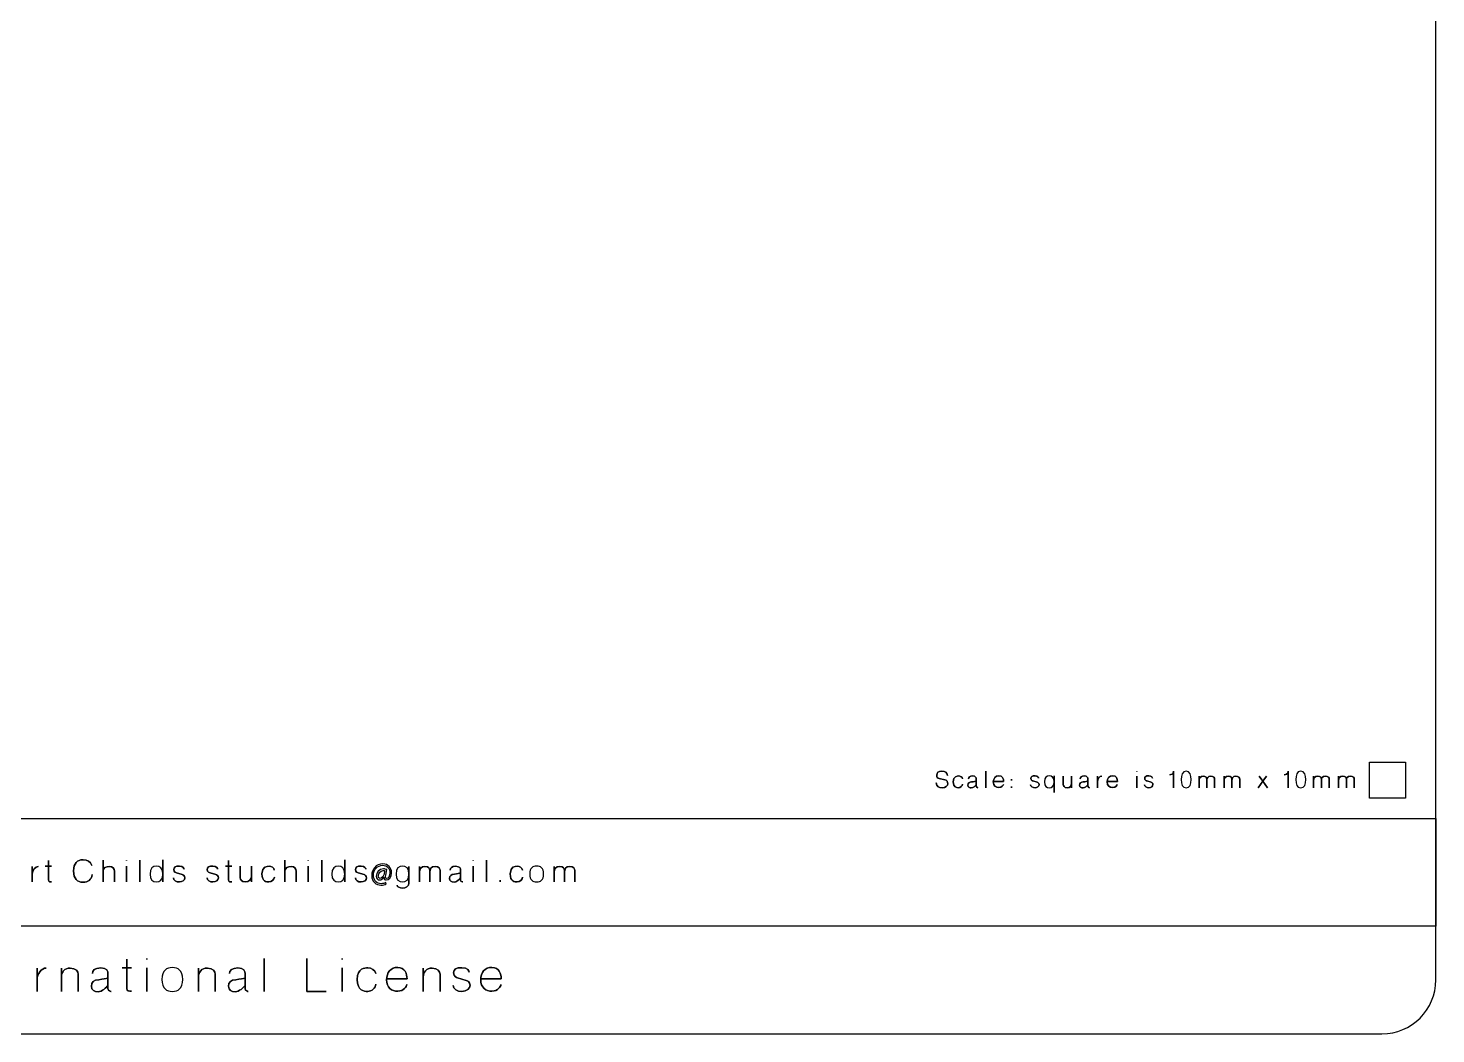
# Model space of a CAD drawing. Extents: x 15 to 785, y -585 to -15.
# Drawn here: x 393.1 to 785, y -585 to -304.9 of the extents above; entities that cross this region are included whole.
import ezdxf

# ---------------------------------------------------------------- set-up
doc = ezdxf.new("R2010")
doc.units = 0
doc.header["$MEASUREMENT"] = 0
doc.layers.add('LAYER_1', color=7, linetype='CONTINUOUS')

# ---------------------------------------------------------------- blocks, each defined once
blk = doc.blocks.new('BLOCK_2')
at = {"layer": 'LAYER_1', "color": 250}
blk.add_lwpolyline([(785, -555), (15, -555), (15, -525), (785, -525), (785, -555)], dxfattribs=at)
blk.add_open_spline([(785, -570), (785, -578.28), (778.28, -585), (770, -585), (770, -585), (30, -585), (30, -585), (21.72, -585), (15, -578.28), (15, -570), (15, -570), (15, -30), (15, -30), (15, -21.72), (21.72, -15), (30, -15), (30, -15), (770, -15), (770, -15), (778.28, -15), (785, -21.72), (785, -30), (785, -30), (785, -570), (785, -570)], degree=3, knots=[0, 0, 0, 0, 1, 1, 1, 2, 2, 2, 3, 3, 3, 4, 4, 4, 5, 5, 5, 6, 6, 6, 7, 7, 7, 8, 8, 8, 8], dxfattribs=at)
blk = doc.blocks.new('BLOCK_3')
at = {"layer": 'LAYER_1', "color": 30}
for points, knots in [([(399.61, -542.66), (399.19, -542.69), (398.74, -542.71), (398.74, -542.14), (398.74, -541.56), (398.74, -536.72), (398.74, -536.72), (398.74, -536.72), (398.74, -541.56), (398.74, -542.14), (398.74, -542.71), (399.19, -542.69), (399.61, -542.66)], [0, 0, 0, 0, 1, 1, 1, 2, 2, 2, 3, 3, 3, 4, 4, 4, 4]), ([(410.94, -540.66), (410.67, -542.11), (409.79, -542.77), (408.4, -542.77), (406.72, -542.77), (405.76, -541.82), (405.76, -539.65), (405.76, -537.49), (406.72, -536.52), (408.4, -536.52), (409.61, -536.52), (410.44, -537.02), (410.81, -538.11), (410.44, -537.02), (409.61, -536.52), (408.4, -536.52), (406.72, -536.52), (405.76, -537.49), (405.76, -539.65), (405.76, -541.82), (406.72, -542.77), (408.4, -542.77), (409.79, -542.77), (410.67, -542.11), (410.94, -540.66)], [0, 0, 0, 0, 1, 1, 1, 2, 2, 2, 3, 3, 3, 4, 4, 4, 5, 5, 5, 6, 6, 6, 7, 7, 7, 8, 8, 8, 8]), ([(413.94, -542.71), (413.94, -542.71), (413.94, -536.6), (413.94, -536.6), (413.94, -536.6), (413.94, -542.71), (413.94, -542.71)], [0, 0, 0, 0, 1, 1, 1, 2, 2, 2, 2]), ([(420.48, -536.74), (420.48, -536.74), (420.48, -536.59), (420.48, -536.59), (420.48, -536.59), (420.48, -536.74), (420.48, -536.74)], [0, 0, 0, 0, 1, 1, 1, 2, 2, 2, 2]), ([(424.21, -542.71), (424.21, -542.71), (424.21, -536.6), (424.21, -536.6), (424.21, -536.6), (424.21, -542.71), (424.21, -542.71)], [0, 0, 0, 0, 1, 1, 1, 2, 2, 2, 2]), ([(430.62, -536.58), (430.62, -536.58), (430.62, -542.71), (430.62, -542.71), (430.62, -542.71), (430.62, -536.58), (430.62, -536.58)], [0, 0, 0, 0, 1, 1, 1, 2, 2, 2, 2]), ([(449.77, -542.66), (449.36, -542.69), (448.91, -542.71), (448.91, -542.14), (448.91, -541.56), (448.91, -536.72), (448.91, -536.72), (448.91, -536.72), (448.91, -541.56), (448.91, -542.14), (448.91, -542.71), (449.36, -542.69), (449.77, -542.66)], [0, 0, 0, 0, 1, 1, 1, 2, 2, 2, 3, 3, 3, 4, 4, 4, 4]), ([(464.55, -542.71), (464.55, -542.71), (464.55, -536.6), (464.55, -536.6), (464.55, -536.6), (464.55, -542.71), (464.55, -542.71)], [0, 0, 0, 0, 1, 1, 1, 2, 2, 2, 2]), ([(471.09, -536.74), (471.09, -536.74), (471.09, -536.59), (471.09, -536.59), (471.09, -536.59), (471.09, -536.74), (471.09, -536.74)], [0, 0, 0, 0, 1, 1, 1, 2, 2, 2, 2]), ([(474.82, -542.71), (474.82, -542.71), (474.82, -536.6), (474.82, -536.6), (474.82, -536.6), (474.82, -542.71), (474.82, -542.71)], [0, 0, 0, 0, 1, 1, 1, 2, 2, 2, 2]), ([(481.23, -536.58), (481.23, -536.58), (481.23, -542.71), (481.23, -542.71), (481.23, -542.71), (481.23, -536.58), (481.23, -536.58)], [0, 0, 0, 0, 1, 1, 1, 2, 2, 2, 2]), ([(517.02, -536.74), (517.02, -536.74), (517.02, -536.59), (517.02, -536.59), (517.02, -536.59), (517.02, -536.74), (517.02, -536.74)], [0, 0, 0, 0, 1, 1, 1, 2, 2, 2, 2]), ([(520.75, -542.71), (520.75, -542.71), (520.75, -536.6), (520.75, -536.6), (520.75, -536.6), (520.75, -542.71), (520.75, -542.71)], [0, 0, 0, 0, 1, 1, 1, 2, 2, 2, 2]), ([(395.91, -538.36), (395.12, -538.35), (394.22, -539.51), (394.25, -540.49), (394.22, -539.51), (395.12, -538.35), (395.91, -538.36)], [0, 0, 0, 0, 1, 1, 1, 2, 2, 2, 2]), ([(394.25, -538.36), (394.25, -538.36), (394.25, -542.71), (394.25, -542.71), (394.25, -542.71), (394.25, -538.36), (394.25, -538.36)], [0, 0, 0, 0, 1, 1, 1, 2, 2, 2, 2]), ([(397.85, -538.32), (397.85, -538.32), (399.62, -538.32), (399.62, -538.32), (399.62, -538.32), (397.85, -538.32), (397.85, -538.32)], [0, 0, 0, 0, 1, 1, 1, 2, 2, 2, 2]), ([(417.11, -542.71), (417.11, -542.71), (417.11, -540.5), (417.11, -539.73), (417.11, -538.96), (416.64, -538.38), (415.73, -538.36), (414.81, -538.34), (413.94, -538.9), (413.94, -539.64), (413.94, -538.9), (414.81, -538.34), (415.73, -538.36), (416.64, -538.38), (417.11, -538.96), (417.11, -539.73), (417.11, -540.5), (417.11, -542.71), (417.11, -542.71)], [0, 0, 0, 0, 1, 1, 1, 2, 2, 2, 3, 3, 3, 4, 4, 4, 5, 5, 5, 6, 6, 6, 6]), ([(420.48, -542.7), (420.48, -542.7), (420.48, -538.35), (420.48, -538.35), (420.48, -538.35), (420.48, -542.71), (420.48, -542.7)], [0, 0, 0, 0, 1, 1, 1, 2, 2, 2, 2]), ([(428.82, -538.34), (429.8, -538.34), (430.61, -538.83), (430.61, -540.52), (430.61, -542.21), (429.8, -542.71), (428.82, -542.71), (427.83, -542.71), (427.03, -542.21), (427.03, -540.52), (427.03, -538.83), (427.83, -538.34), (428.82, -538.34)], [0, 0, 0, 0, 1, 1, 1, 2, 2, 2, 3, 3, 3, 4, 4, 4, 4]), ([(428.82, -538.34), (429.8, -538.34), (430.61, -538.83), (430.61, -540.52), (430.61, -542.21), (429.8, -542.71), (428.82, -542.71), (427.83, -542.71), (427.03, -542.21), (427.03, -540.52), (427.03, -538.83), (427.83, -538.34), (428.82, -538.34)], [0, 0, 0, 0, 1, 1, 1, 2, 2, 2, 3, 3, 3, 4, 4, 4, 4]), ([(435.19, -538.29), (434.12, -538.27), (433.63, -538.61), (433.63, -539.26), (433.63, -539.92), (434.18, -540.12), (434.39, -540.18), (434.39, -540.18), (435.99, -540.66), (435.99, -540.66), (436.2, -540.71), (436.71, -540.94), (436.71, -541.56), (436.71, -542.19), (436.04, -542.71), (435.19, -542.71), (434.34, -542.71), (433.57, -542.26), (433.57, -541.6), (433.57, -542.26), (434.34, -542.71), (435.19, -542.71), (436.04, -542.71), (436.71, -542.19), (436.71, -541.56), (436.71, -540.94), (436.2, -540.71), (435.99, -540.66), (435.99, -540.66), (434.39, -540.18), (434.39, -540.18), (434.18, -540.12), (433.63, -539.92), (433.63, -539.26), (433.63, -538.61), (434.12, -538.27), (435.19, -538.29), (436.26, -538.34), (436.54, -538.93), (436.52, -539.14), (436.54, -538.93), (436.26, -538.34), (435.19, -538.29)], [0, 0, 0, 0, 1, 1, 1, 2, 2, 2, 3, 3, 3, 4, 4, 4, 5, 5, 5, 6, 6, 6, 7, 7, 7, 8, 8, 8, 9, 9, 9, 10, 10, 10, 11, 11, 11, 12, 12, 12, 13, 13, 13, 14, 14, 14, 14]), ([(444.53, -538.29), (443.46, -538.27), (442.97, -538.61), (442.97, -539.26), (442.97, -539.92), (443.52, -540.12), (443.73, -540.18), (443.73, -540.18), (445.33, -540.66), (445.33, -540.66), (445.54, -540.71), (446.05, -540.94), (446.05, -541.56), (446.05, -542.19), (445.38, -542.71), (444.53, -542.71), (443.68, -542.71), (442.91, -542.26), (442.91, -541.6), (442.91, -542.26), (443.68, -542.71), (444.53, -542.71), (445.38, -542.71), (446.05, -542.19), (446.05, -541.56), (446.05, -540.94), (445.54, -540.71), (445.33, -540.66), (445.33, -540.66), (443.73, -540.18), (443.73, -540.18), (443.52, -540.12), (442.97, -539.92), (442.97, -539.26), (442.97, -538.61), (443.46, -538.27), (444.53, -538.29), (445.6, -538.34), (445.88, -538.93), (445.86, -539.14), (445.88, -538.93), (445.6, -538.34), (444.53, -538.29)], [0, 0, 0, 0, 1, 1, 1, 2, 2, 2, 3, 3, 3, 4, 4, 4, 5, 5, 5, 6, 6, 6, 7, 7, 7, 8, 8, 8, 9, 9, 9, 10, 10, 10, 11, 11, 11, 12, 12, 12, 13, 13, 13, 14, 14, 14, 14]), ([(448.02, -538.32), (448.02, -538.32), (449.79, -538.32), (449.79, -538.32), (449.79, -538.32), (448.02, -538.32), (448.02, -538.32)], [0, 0, 0, 0, 1, 1, 1, 2, 2, 2, 2]), ([(452.12, -538.34), (452.12, -538.34), (452.12, -541.18), (452.12, -541.57), (452.12, -541.96), (452.51, -542.69), (453.59, -542.7), (454.67, -542.71), (455.25, -541.87), (455.25, -541.09), (455.25, -541.87), (454.67, -542.71), (453.59, -542.7), (452.51, -542.69), (452.12, -541.96), (452.12, -541.57), (452.12, -541.18), (452.12, -538.34), (452.12, -538.34)], [0, 0, 0, 0, 1, 1, 1, 2, 2, 2, 3, 3, 3, 4, 4, 4, 5, 5, 5, 6, 6, 6, 6]), ([(455.25, -538.34), (455.25, -538.34), (455.25, -542.7), (455.25, -542.7), (455.25, -542.7), (455.25, -538.34), (455.25, -538.34)], [0, 0, 0, 0, 1, 1, 1, 2, 2, 2, 2]), ([(461.65, -541.33), (461.62, -542.04), (460.86, -542.71), (460.14, -542.71), (459.43, -542.71), (458.2, -542.59), (458.2, -540.46), (458.2, -538.34), (459.57, -538.32), (460.18, -538.32), (460.78, -538.32), (461.57, -538.78), (461.62, -539.38), (461.57, -538.78), (460.78, -538.32), (460.18, -538.32), (459.57, -538.32), (458.2, -538.34), (458.2, -540.46), (458.2, -542.59), (459.43, -542.71), (460.14, -542.71), (460.86, -542.71), (461.62, -542.04), (461.65, -541.33)], [0, 0, 0, 0, 1, 1, 1, 2, 2, 2, 3, 3, 3, 4, 4, 4, 5, 5, 5, 6, 6, 6, 7, 7, 7, 8, 8, 8, 8]), ([(467.72, -542.71), (467.72, -542.71), (467.72, -540.5), (467.72, -539.73), (467.72, -538.96), (467.25, -538.38), (466.35, -538.36), (465.43, -538.34), (464.55, -538.9), (464.55, -539.64), (464.55, -538.9), (465.43, -538.34), (466.35, -538.36), (467.25, -538.38), (467.72, -538.96), (467.72, -539.73), (467.72, -540.5), (467.72, -542.71), (467.72, -542.71)], [0, 0, 0, 0, 1, 1, 1, 2, 2, 2, 3, 3, 3, 4, 4, 4, 5, 5, 5, 6, 6, 6, 6]), ([(471.09, -542.7), (471.09, -542.7), (471.09, -538.35), (471.09, -538.35), (471.09, -538.35), (471.09, -542.71), (471.09, -542.7)], [0, 0, 0, 0, 1, 1, 1, 2, 2, 2, 2]), ([(479.43, -538.34), (480.41, -538.34), (481.22, -538.83), (481.22, -540.52), (481.22, -542.21), (480.41, -542.71), (479.43, -542.71), (478.45, -542.71), (477.64, -542.21), (477.64, -540.52), (477.64, -538.83), (478.45, -538.34), (479.43, -538.34)], [0, 0, 0, 0, 1, 1, 1, 2, 2, 2, 3, 3, 3, 4, 4, 4, 4]), ([(479.43, -538.34), (480.41, -538.34), (481.22, -538.83), (481.22, -540.52), (481.22, -542.21), (480.41, -542.71), (479.43, -542.71), (478.45, -542.71), (477.64, -542.21), (477.64, -540.52), (477.64, -538.83), (478.45, -538.34), (479.43, -538.34)], [0, 0, 0, 0, 1, 1, 1, 2, 2, 2, 3, 3, 3, 4, 4, 4, 4]), ([(485.8, -538.29), (484.74, -538.27), (484.25, -538.61), (484.25, -539.26), (484.25, -539.92), (484.8, -540.12), (485, -540.18), (485, -540.18), (486.6, -540.66), (486.6, -540.66), (486.81, -540.71), (487.32, -540.94), (487.32, -541.56), (487.32, -542.19), (486.65, -542.71), (485.8, -542.71), (484.96, -542.71), (484.19, -542.26), (484.19, -541.6), (484.19, -542.26), (484.96, -542.71), (485.8, -542.71), (486.65, -542.71), (487.32, -542.19), (487.32, -541.56), (487.32, -540.94), (486.81, -540.71), (486.6, -540.66), (486.6, -540.66), (485, -540.18), (485, -540.18), (484.8, -540.12), (484.25, -539.92), (484.25, -539.26), (484.25, -538.61), (484.74, -538.27), (485.8, -538.29), (486.87, -538.34), (487.15, -538.93), (487.13, -539.14), (487.15, -538.93), (486.87, -538.34), (485.8, -538.29)], [0, 0, 0, 0, 1, 1, 1, 2, 2, 2, 3, 3, 3, 4, 4, 4, 5, 5, 5, 6, 6, 6, 7, 7, 7, 8, 8, 8, 9, 9, 9, 10, 10, 10, 11, 11, 11, 12, 12, 12, 13, 13, 13, 14, 14, 14, 14]), ([(492.81, -543.26), (492.35, -543.5), (491.87, -543.59), (491.31, -543.59), (489.92, -543.59), (488.74, -542.58), (488.74, -540.94), (488.74, -539.2), (489.95, -537.68), (491.83, -537.68), (493.31, -537.68), (494.29, -538.73), (494.29, -540.14), (494.29, -541.41), (493.58, -542.15), (492.79, -542.15), (492.45, -542.15), (492.14, -541.93), (492.15, -541.41), (492.15, -541.41), (492.13, -541.41), (492.13, -541.41), (491.83, -541.91), (491.44, -542.15), (490.94, -542.15), (490.44, -542.15), (490.02, -541.76), (490.02, -541.09), (490.02, -540.04), (490.85, -539.08), (492.03, -539.08), (492.38, -539.08), (492.71, -539.16), (492.93, -539.26), (492.93, -539.26), (492.65, -540.79), (492.65, -540.79), (492.52, -541.44), (492.62, -541.73), (492.9, -541.74), (493.33, -541.76), (493.81, -541.17), (493.81, -540.2), (493.81, -538.96), (493.08, -538.07), (491.76, -538.07), (490.38, -538.07), (489.22, -539.17), (489.22, -540.89), (489.22, -542.31), (490.15, -543.19), (491.4, -543.19), (491.88, -543.19), (492.33, -543.09), (492.68, -542.89), (492.68, -542.89), (492.81, -543.26), (492.81, -543.26)], [0, 0, 0, 0, 1, 1, 1, 2, 2, 2, 3, 3, 3, 4, 4, 4, 5, 5, 5, 6, 6, 6, 7, 7, 7, 8, 8, 8, 9, 9, 9, 10, 10, 10, 11, 11, 11, 12, 12, 12, 13, 13, 13, 14, 14, 14, 15, 15, 15, 16, 16, 16, 17, 17, 17, 18, 18, 18, 19, 19, 19, 19]), ([(492.35, -539.6), (492.26, -539.56), (492.12, -539.53), (491.93, -539.53), (491.18, -539.53), (490.58, -540.23), (490.58, -541.05), (490.58, -541.43), (490.77, -541.7), (491.14, -541.7), (491.63, -541.7), (492.08, -541.07), (492.17, -540.55), (492.17, -540.55), (492.35, -539.6), (492.35, -539.6)], [0, 0, 0, 0, 1, 1, 1, 2, 2, 2, 3, 3, 3, 4, 4, 4, 5, 5, 5, 5]), ([(497.32, -538.32), (498.3, -538.32), (499.11, -538.81), (499.11, -540.5), (499.11, -542.2), (498.3, -542.69), (497.32, -542.69), (496.34, -542.69), (495.53, -542.2), (495.53, -540.5), (495.53, -538.81), (496.34, -538.32), (497.32, -538.32)], [0, 0, 0, 0, 1, 1, 1, 2, 2, 2, 3, 3, 3, 4, 4, 4, 4]), ([(497.32, -538.32), (498.3, -538.32), (499.11, -538.81), (499.11, -540.5), (499.11, -542.2), (498.3, -542.69), (497.32, -542.69), (496.34, -542.69), (495.53, -542.2), (495.53, -540.5), (495.53, -538.81), (496.34, -538.32), (497.32, -538.32)], [0, 0, 0, 0, 1, 1, 1, 2, 2, 2, 3, 3, 3, 4, 4, 4, 4]), ([(495.79, -543.59), (495.88, -544.09), (496.5, -544.38), (497.34, -544.42), (498.21, -544.44), (499.11, -543.81), (499.11, -543.02), (499.11, -542.22), (499.11, -538.39), (499.11, -538.39), (499.11, -538.39), (499.11, -542.22), (499.11, -543.02), (499.11, -543.81), (498.21, -544.44), (497.34, -544.42), (496.5, -544.38), (495.88, -544.09), (495.79, -543.59)], [0, 0, 0, 0, 1, 1, 1, 2, 2, 2, 3, 3, 3, 4, 4, 4, 5, 5, 5, 6, 6, 6, 6]), ([(504.91, -539.49), (504.91, -539.1), (504.66, -538.37), (503.58, -538.36), (502.51, -538.35), (502.03, -539.19), (502.03, -539.97), (502.03, -539.19), (502.51, -538.35), (503.58, -538.36), (504.66, -538.37), (504.91, -539.1), (504.91, -539.49), (504.91, -539.88), (504.91, -542.71), (504.91, -542.71), (504.91, -542.71), (504.91, -539.88), (504.91, -539.49)], [0, 0, 0, 0, 1, 1, 1, 2, 2, 2, 3, 3, 3, 4, 4, 4, 5, 5, 5, 6, 6, 6, 6]), ([(502.03, -538.36), (502.03, -538.36), (502.03, -542.71), (502.03, -542.71), (502.03, -542.71), (502.03, -538.36), (502.03, -538.36)], [0, 0, 0, 0, 1, 1, 1, 2, 2, 2, 2]), ([(507.83, -539.49), (507.83, -539.1), (507.45, -538.37), (506.38, -538.36), (505.3, -538.35), (504.91, -539.19), (504.91, -539.97), (504.91, -539.19), (505.3, -538.35), (506.38, -538.36), (507.45, -538.37), (507.83, -539.1), (507.83, -539.49), (507.83, -539.88), (507.83, -542.71), (507.83, -542.71), (507.83, -542.71), (507.83, -539.88), (507.83, -539.49)], [0, 0, 0, 0, 1, 1, 1, 2, 2, 2, 3, 3, 3, 4, 4, 4, 5, 5, 5, 6, 6, 6, 6]), ([(511.67, -542.76), (510.97, -542.73), (510.41, -542.51), (510.41, -541.73), (510.41, -540.94), (510.88, -540.61), (511.78, -540.53), (512.67, -540.44), (513.07, -540.31), (513.49, -540.19), (513.07, -540.31), (512.67, -540.44), (511.78, -540.53), (510.88, -540.61), (510.41, -540.94), (510.41, -541.73), (510.41, -542.51), (510.97, -542.73), (511.67, -542.76), (512.36, -542.78), (513.24, -541.96), (513.49, -541.6), (513.24, -541.96), (512.36, -542.78), (511.67, -542.76)], [0, 0, 0, 0, 1, 1, 1, 2, 2, 2, 3, 3, 3, 4, 4, 4, 5, 5, 5, 6, 6, 6, 7, 7, 7, 8, 8, 8, 8]), ([(513.49, -542.15), (513.49, -542.15), (513.49, -539.37), (513.49, -539.37), (513.49, -539.01), (513.31, -538.34), (512.17, -538.34), (511.03, -538.34), (510.6, -538.85), (510.6, -539.39), (510.6, -538.85), (511.03, -538.34), (512.17, -538.34), (513.31, -538.34), (513.49, -539.01), (513.49, -539.37), (513.49, -539.37), (513.49, -542.15), (513.49, -542.15), (513.49, -542.66), (514.09, -542.71), (514.09, -542.71), (514.09, -542.71), (513.49, -542.66), (513.49, -542.15)], [0, 0, 0, 0, 1, 1, 1, 2, 2, 2, 3, 3, 3, 4, 4, 4, 5, 5, 5, 6, 6, 6, 7, 7, 7, 8, 8, 8, 8]), ([(517.02, -542.7), (517.02, -542.7), (517.02, -538.35), (517.02, -538.35), (517.02, -538.35), (517.02, -542.71), (517.02, -542.7)], [0, 0, 0, 0, 1, 1, 1, 2, 2, 2, 2]), ([(530.75, -541.33), (530.73, -542.04), (529.97, -542.71), (529.25, -542.71), (528.53, -542.71), (527.31, -542.59), (527.31, -540.46), (527.31, -538.34), (528.68, -538.32), (529.28, -538.32), (529.88, -538.32), (530.68, -538.78), (530.73, -539.38), (530.68, -538.78), (529.88, -538.32), (529.28, -538.32), (528.68, -538.32), (527.31, -538.34), (527.31, -540.46), (527.31, -542.59), (528.53, -542.71), (529.25, -542.71), (529.97, -542.71), (530.73, -542.04), (530.75, -541.33)], [0, 0, 0, 0, 1, 1, 1, 2, 2, 2, 3, 3, 3, 4, 4, 4, 5, 5, 5, 6, 6, 6, 7, 7, 7, 8, 8, 8, 8]), ([(532.74, -540.49), (532.74, -538.78), (533.61, -538.28), (534.67, -538.28), (535.72, -538.28), (536.59, -538.78), (536.59, -540.49), (536.59, -542.21), (535.72, -542.71), (534.67, -542.71), (533.61, -542.71), (532.74, -542.21), (532.74, -540.49)], [0, 0, 0, 0, 1, 1, 1, 2, 2, 2, 3, 3, 3, 4, 4, 4, 4]), ([(532.74, -540.49), (532.74, -538.78), (533.61, -538.28), (534.67, -538.28), (535.72, -538.28), (536.59, -538.78), (536.59, -540.49), (536.59, -542.21), (535.72, -542.71), (534.67, -542.71), (533.61, -542.71), (532.74, -542.21), (532.74, -540.49)], [0, 0, 0, 0, 1, 1, 1, 2, 2, 2, 3, 3, 3, 4, 4, 4, 4]), ([(542.4, -542.71), (542.4, -542.71), (542.4, -539.88), (542.4, -539.49), (542.4, -539.1), (542.15, -538.37), (541.07, -538.36), (540, -538.35), (539.52, -539.19), (539.52, -539.97), (539.52, -539.19), (540, -538.35), (541.07, -538.36), (542.15, -538.37), (542.4, -539.1), (542.4, -539.49), (542.4, -539.88), (542.4, -542.71), (542.4, -542.71)], [0, 0, 0, 0, 1, 1, 1, 2, 2, 2, 3, 3, 3, 4, 4, 4, 5, 5, 5, 6, 6, 6, 6]), ([(539.52, -542.71), (539.52, -542.71), (539.52, -538.36), (539.52, -538.36), (539.52, -538.36), (539.52, -542.71), (539.52, -542.71)], [0, 0, 0, 0, 1, 1, 1, 2, 2, 2, 2]), ([(545.32, -542.71), (545.32, -542.71), (545.32, -539.88), (545.32, -539.49), (545.32, -539.1), (544.94, -538.37), (543.87, -538.36), (542.79, -538.35), (542.4, -539.19), (542.4, -539.97), (542.4, -539.19), (542.79, -538.35), (543.87, -538.36), (544.94, -538.37), (545.32, -539.1), (545.32, -539.49), (545.32, -539.88), (545.32, -542.71), (545.32, -542.71)], [0, 0, 0, 0, 1, 1, 1, 2, 2, 2, 3, 3, 3, 4, 4, 4, 5, 5, 5, 6, 6, 6, 6]), ([(524.49, -542.71), (524.49, -542.71), (524.49, -542.24), (524.49, -542.24), (524.49, -542.24), (524.49, -542.71), (524.49, -542.71)], [0, 0, 0, 0, 1, 1, 1, 2, 2, 2, 2]), ([(421.87, -573.12), (421.24, -573.16), (420.57, -573.19), (420.57, -572.33), (420.57, -571.47), (420.57, -564.21), (420.57, -564.21), (420.57, -564.21), (420.57, -571.47), (420.57, -572.33), (420.57, -573.19), (421.24, -573.16), (421.87, -573.12)], [0, 0, 0, 0, 1, 1, 1, 2, 2, 2, 3, 3, 3, 4, 4, 4, 4]), ([(426.13, -564.25), (426.13, -564.25), (426.13, -564.02), (426.13, -564.02), (426.13, -564.02), (426.13, -564.25), (426.13, -564.25)], [0, 0, 0, 0, 1, 1, 1, 2, 2, 2, 2]), ([(458.77, -573.19), (458.77, -573.19), (458.77, -564.03), (458.77, -564.03), (458.77, -564.03), (458.77, -573.19), (458.77, -573.19)], [0, 0, 0, 0, 1, 1, 1, 2, 2, 2, 2]), ([(476.07, -573.19), (476.07, -573.19), (470.72, -573.19), (470.72, -573.19), (470.72, -573.19), (470.72, -564.03), (470.72, -564.03), (470.72, -564.03), (470.72, -573.19), (470.72, -573.19), (470.72, -573.19), (476.07, -573.19), (476.07, -573.19)], [0, 0, 0, 0, 1, 1, 1, 2, 2, 2, 3, 3, 3, 4, 4, 4, 4]), ([(480.51, -564.25), (480.51, -564.25), (480.51, -564.02), (480.51, -564.02), (480.51, -564.02), (480.51, -564.25), (480.51, -564.25)], [0, 0, 0, 0, 1, 1, 1, 2, 2, 2, 2]), ([(395.58, -569.86), (395.54, -568.4), (396.88, -566.66), (398.07, -566.67), (396.88, -566.66), (395.54, -568.4), (395.58, -569.86)], [0, 0, 0, 0, 1, 1, 1, 2, 2, 2, 2]), ([(395.58, -573.19), (395.58, -573.19), (395.58, -566.67), (395.58, -566.67), (395.58, -566.67), (395.58, -573.19), (395.58, -573.19)], [0, 0, 0, 0, 1, 1, 1, 2, 2, 2, 2]), ([(407.03, -573.19), (407.03, -573.19), (407.03, -568.94), (407.03, -568.36), (407.03, -567.78), (406.45, -566.68), (404.83, -566.67), (403.21, -566.66), (402.36, -567.92), (402.36, -569.08), (402.36, -567.92), (403.21, -566.66), (404.83, -566.67), (406.45, -566.68), (407.03, -567.78), (407.03, -568.36), (407.03, -568.94), (407.03, -573.19), (407.03, -573.19)], [0, 0, 0, 0, 1, 1, 1, 2, 2, 2, 3, 3, 3, 4, 4, 4, 5, 5, 5, 6, 6, 6, 6]), ([(402.36, -573.19), (402.36, -573.19), (402.36, -566.67), (402.36, -566.67), (402.36, -566.67), (402.36, -573.19), (402.36, -573.19)], [0, 0, 0, 0, 1, 1, 1, 2, 2, 2, 2]), ([(415.32, -572.36), (415.32, -572.36), (415.32, -568.18), (415.32, -568.18), (415.32, -567.65), (415.06, -566.63), (413.34, -566.63), (411.63, -566.63), (410.99, -567.41), (410.99, -568.21), (410.99, -567.41), (411.63, -566.63), (413.34, -566.63), (415.06, -566.63), (415.32, -567.65), (415.32, -568.18), (415.32, -568.18), (415.32, -572.36), (415.32, -572.36), (415.32, -573.12), (416.23, -573.19), (416.23, -573.19), (416.23, -573.19), (415.32, -573.12), (415.32, -572.36)], [0, 0, 0, 0, 1, 1, 1, 2, 2, 2, 3, 3, 3, 4, 4, 4, 5, 5, 5, 6, 6, 6, 7, 7, 7, 8, 8, 8, 8]), ([(419.24, -566.61), (419.24, -566.61), (421.89, -566.61), (421.89, -566.61), (421.89, -566.61), (419.24, -566.61), (419.24, -566.61)], [0, 0, 0, 0, 1, 1, 1, 2, 2, 2, 2]), ([(426.13, -573.17), (426.13, -573.17), (426.13, -566.66), (426.13, -566.66), (426.13, -566.66), (426.13, -573.2), (426.13, -573.17)], [0, 0, 0, 0, 1, 1, 1, 2, 2, 2, 2]), ([(430.36, -569.86), (430.36, -567.29), (431.67, -566.54), (433.24, -566.54), (434.83, -566.54), (436.13, -567.29), (436.13, -569.86), (436.13, -572.44), (434.83, -573.19), (433.24, -573.19), (431.67, -573.19), (430.36, -572.44), (430.36, -569.86)], [0, 0, 0, 0, 1, 1, 1, 2, 2, 2, 3, 3, 3, 4, 4, 4, 4]), ([(430.36, -569.86), (430.36, -567.29), (431.67, -566.54), (433.24, -566.54), (434.83, -566.54), (436.13, -567.29), (436.13, -569.86), (436.13, -572.44), (434.83, -573.19), (433.24, -573.19), (431.67, -573.19), (430.36, -572.44), (430.36, -569.86)], [0, 0, 0, 0, 1, 1, 1, 2, 2, 2, 3, 3, 3, 4, 4, 4, 4]), ([(445.19, -573.19), (445.19, -573.19), (445.19, -568.94), (445.19, -568.36), (445.19, -567.78), (444.61, -566.68), (443, -566.67), (441.37, -566.66), (440.52, -567.92), (440.52, -569.08), (440.52, -567.92), (441.37, -566.66), (443, -566.67), (444.61, -566.68), (445.19, -567.78), (445.19, -568.36), (445.19, -568.94), (445.19, -573.19), (445.19, -573.19)], [0, 0, 0, 0, 1, 1, 1, 2, 2, 2, 3, 3, 3, 4, 4, 4, 5, 5, 5, 6, 6, 6, 6]), ([(440.52, -573.19), (440.52, -573.19), (440.52, -566.67), (440.52, -566.67), (440.52, -566.67), (440.52, -573.19), (440.52, -573.19)], [0, 0, 0, 0, 1, 1, 1, 2, 2, 2, 2]), ([(453.49, -572.36), (453.49, -572.36), (453.49, -568.18), (453.49, -568.18), (453.49, -567.65), (453.22, -566.63), (451.51, -566.63), (449.79, -566.63), (449.16, -567.41), (449.16, -568.21), (449.16, -567.41), (449.79, -566.63), (451.51, -566.63), (453.22, -566.63), (453.49, -567.65), (453.49, -568.18), (453.49, -568.18), (453.49, -572.36), (453.49, -572.36), (453.49, -573.12), (454.39, -573.19), (454.39, -573.19), (454.39, -573.19), (453.49, -573.12), (453.49, -572.36)], [0, 0, 0, 0, 1, 1, 1, 2, 2, 2, 3, 3, 3, 4, 4, 4, 5, 5, 5, 6, 6, 6, 7, 7, 7, 8, 8, 8, 8]), ([(480.51, -573.17), (480.51, -573.17), (480.51, -566.66), (480.51, -566.66), (480.51, -566.66), (480.51, -573.2), (480.51, -573.17)], [0, 0, 0, 0, 1, 1, 1, 2, 2, 2, 2]), ([(487.65, -573.19), (486.58, -573.19), (484.74, -573.01), (484.74, -569.82), (484.74, -566.65), (486.8, -566.61), (487.7, -566.61), (488.6, -566.61), (489.8, -567.31), (489.87, -568.19), (489.8, -567.31), (488.6, -566.61), (487.7, -566.61), (486.8, -566.61), (484.74, -566.65), (484.74, -569.82), (484.74, -573.01), (486.58, -573.19), (487.65, -573.19), (488.73, -573.19), (489.87, -572.18), (489.91, -571.12), (489.87, -572.18), (488.73, -573.19), (487.65, -573.19)], [0, 0, 0, 0, 1, 1, 1, 2, 2, 2, 3, 3, 3, 4, 4, 4, 5, 5, 5, 6, 6, 6, 7, 7, 7, 8, 8, 8, 8]), ([(492.91, -569.71), (492.91, -569.71), (498.58, -569.71), (498.58, -569.71), (498.58, -568.3), (498.03, -566.49), (496.01, -566.49), (494, -566.49), (492.9, -567.86), (492.9, -569.96), (492.9, -572.07), (494.32, -573.19), (496.01, -573.14), (497.71, -573.08), (498.45, -571.76), (498.53, -571.29), (498.45, -571.76), (497.71, -573.08), (496.01, -573.14), (494.32, -573.19), (492.9, -572.07), (492.9, -569.96), (492.9, -567.86), (494, -566.49), (496.01, -566.49), (498.03, -566.49), (498.58, -568.3), (498.58, -569.71), (498.58, -569.71), (492.91, -569.71), (492.91, -569.71)], [0, 0, 0, 0, 1, 1, 1, 2, 2, 2, 3, 3, 3, 4, 4, 4, 5, 5, 5, 6, 6, 6, 7, 7, 7, 8, 8, 8, 9, 9, 9, 10, 10, 10, 10]), ([(507.77, -573.19), (507.77, -573.19), (507.77, -568.94), (507.77, -568.36), (507.77, -567.78), (507.18, -566.68), (505.57, -566.67), (503.94, -566.66), (503.09, -567.92), (503.09, -569.08), (503.09, -567.92), (503.94, -566.66), (505.57, -566.67), (507.18, -566.68), (507.77, -567.78), (507.77, -568.36), (507.77, -568.94), (507.77, -573.19), (507.77, -573.19)], [0, 0, 0, 0, 1, 1, 1, 2, 2, 2, 3, 3, 3, 4, 4, 4, 5, 5, 5, 6, 6, 6, 6]), ([(503.09, -573.19), (503.09, -573.19), (503.09, -566.67), (503.09, -566.67), (503.09, -566.67), (503.09, -573.19), (503.09, -573.19)], [0, 0, 0, 0, 1, 1, 1, 2, 2, 2, 2]), ([(515.86, -567.84), (515.88, -567.52), (515.46, -566.63), (513.86, -566.57), (512.26, -566.53), (511.53, -567.04), (511.53, -568.02), (511.53, -569.01), (512.35, -569.31), (512.66, -569.4), (512.66, -569.4), (515.06, -570.11), (515.06, -570.11), (515.37, -570.19), (516.14, -570.53), (516.14, -571.47), (516.14, -572.41), (515.13, -573.19), (513.86, -573.19), (512.59, -573.19), (511.44, -572.51), (511.44, -571.52), (511.44, -572.51), (512.59, -573.19), (513.86, -573.19), (515.13, -573.19), (516.14, -572.41), (516.14, -571.47), (516.14, -570.53), (515.37, -570.19), (515.06, -570.11), (515.06, -570.11), (512.66, -569.4), (512.66, -569.4), (512.35, -569.31), (511.53, -569.01), (511.53, -568.02), (511.53, -567.04), (512.26, -566.53), (513.86, -566.57), (515.46, -566.63), (515.88, -567.52), (515.86, -567.84)], [0, 0, 0, 0, 1, 1, 1, 2, 2, 2, 3, 3, 3, 4, 4, 4, 5, 5, 5, 6, 6, 6, 7, 7, 7, 8, 8, 8, 9, 9, 9, 10, 10, 10, 11, 11, 11, 12, 12, 12, 13, 13, 13, 14, 14, 14, 14]), ([(519.11, -569.71), (519.11, -569.71), (524.78, -569.71), (524.78, -569.71), (524.78, -568.3), (524.23, -566.49), (522.21, -566.49), (520.2, -566.49), (519.1, -567.86), (519.1, -569.96), (519.1, -572.07), (520.52, -573.19), (522.21, -573.14), (523.91, -573.08), (524.64, -571.76), (524.73, -571.29), (524.64, -571.76), (523.91, -573.08), (522.21, -573.14), (520.52, -573.19), (519.1, -572.07), (519.1, -569.96), (519.1, -567.86), (520.2, -566.49), (522.21, -566.49), (524.23, -566.49), (524.78, -568.3), (524.78, -569.71), (524.78, -569.71), (519.11, -569.71), (519.11, -569.71)], [0, 0, 0, 0, 1, 1, 1, 2, 2, 2, 3, 3, 3, 4, 4, 4, 5, 5, 5, 6, 6, 6, 7, 7, 7, 8, 8, 8, 9, 9, 9, 10, 10, 10, 10]), ([(412.59, -573.26), (411.54, -573.22), (410.7, -572.89), (410.7, -571.73), (410.7, -570.54), (411.41, -570.05), (412.76, -569.92), (414.09, -569.8), (414.69, -569.59), (415.32, -569.41), (414.69, -569.59), (414.09, -569.8), (412.76, -569.92), (411.41, -570.05), (410.7, -570.54), (410.7, -571.73), (410.7, -572.89), (411.54, -573.22), (412.59, -573.26), (413.64, -573.3), (414.94, -572.07), (415.32, -571.52), (414.94, -572.07), (413.64, -573.3), (412.59, -573.26)], [0, 0, 0, 0, 1, 1, 1, 2, 2, 2, 3, 3, 3, 4, 4, 4, 5, 5, 5, 6, 6, 6, 7, 7, 7, 8, 8, 8, 8]), ([(450.76, -573.26), (449.7, -573.22), (448.87, -572.89), (448.87, -571.73), (448.87, -570.54), (449.58, -570.05), (450.92, -569.92), (452.26, -569.8), (452.85, -569.59), (453.49, -569.41), (452.85, -569.59), (452.26, -569.8), (450.92, -569.92), (449.58, -570.05), (448.87, -570.54), (448.87, -571.73), (448.87, -572.89), (449.7, -573.22), (450.76, -573.26), (451.8, -573.3), (453.11, -572.07), (453.49, -571.52), (453.11, -572.07), (451.8, -573.3), (450.76, -573.26)], [0, 0, 0, 0, 1, 1, 1, 2, 2, 2, 3, 3, 3, 4, 4, 4, 5, 5, 5, 6, 6, 6, 7, 7, 7, 8, 8, 8, 8])]:
    blk.add_open_spline(points, degree=3, knots=knots, dxfattribs=at)
blk = doc.blocks.new('BLOCK_4')
at = {"layer": 'LAYER_1', "color": 30}
for points, knots in [([(645.92, -515.08), (645.92, -516.1), (646.69, -516.5), (647.6, -516.5), (648.52, -516.5), (649.1, -515.93), (649.12, -515.36), (649.14, -514.8), (648.85, -514.36), (648.29, -514.24), (648.29, -514.24), (646.73, -513.9), (646.73, -513.9), (646.29, -513.81), (646.03, -513.55), (646.03, -512.95), (646.03, -512.36), (646.53, -511.84), (647.45, -511.84), (648.36, -511.84), (649.03, -512.27), (649, -513.03), (649.03, -512.27), (648.36, -511.84), (647.45, -511.84), (646.53, -511.84), (646.03, -512.36), (646.03, -512.95), (646.03, -513.55), (646.28, -513.8), (646.73, -513.9), (646.73, -513.9), (648.29, -514.24), (648.29, -514.24), (648.86, -514.36), (649.14, -514.8), (649.12, -515.36), (649.1, -515.93), (648.52, -516.5), (647.6, -516.5), (646.69, -516.5), (645.92, -516.1), (645.92, -515.08)], [0, 0, 0, 0, 1, 1, 1, 2, 2, 2, 3, 3, 3, 4, 4, 4, 5, 5, 5, 6, 6, 6, 7, 7, 7, 8, 8, 8, 9, 9, 9, 10, 10, 10, 11, 11, 11, 12, 12, 12, 13, 13, 13, 14, 14, 14, 14]), ([(653.25, -515.43), (653.23, -515.96), (652.65, -516.47), (652.11, -516.47), (651.58, -516.47), (650.66, -516.38), (650.66, -514.78), (650.66, -513.2), (651.69, -513.18), (652.14, -513.18), (652.59, -513.18), (653.19, -513.53), (653.23, -513.97), (653.19, -513.53), (652.59, -513.18), (652.14, -513.18), (651.69, -513.18), (650.66, -513.2), (650.66, -514.78), (650.66, -516.38), (651.58, -516.47), (652.11, -516.47), (652.65, -516.47), (653.23, -515.96), (653.25, -515.43)], [0, 0, 0, 0, 1, 1, 1, 2, 2, 2, 3, 3, 3, 4, 4, 4, 5, 5, 5, 6, 6, 6, 7, 7, 7, 8, 8, 8, 8]), ([(657.05, -516.05), (657.05, -516.05), (657.05, -513.96), (657.05, -513.96), (657.05, -513.7), (656.92, -513.19), (656.06, -513.19), (655.2, -513.19), (654.88, -513.58), (654.88, -513.98), (654.88, -513.58), (655.2, -513.19), (656.06, -513.19), (656.92, -513.19), (657.05, -513.7), (657.05, -513.96), (657.05, -513.96), (657.05, -516.05), (657.05, -516.05), (657.05, -516.43), (657.5, -516.47), (657.5, -516.47), (657.5, -516.47), (657.05, -516.43), (657.05, -516.05)], [0, 0, 0, 0, 1, 1, 1, 2, 2, 2, 3, 3, 3, 4, 4, 4, 5, 5, 5, 6, 6, 6, 7, 7, 7, 8, 8, 8, 8]), ([(659.69, -516.47), (659.69, -516.47), (659.69, -511.89), (659.69, -511.89), (659.69, -511.89), (659.69, -516.47), (659.69, -516.47)], [0, 0, 0, 0, 1, 1, 1, 2, 2, 2, 2]), ([(661.81, -514.73), (661.81, -514.73), (664.65, -514.73), (664.65, -514.73), (664.65, -514.02), (664.37, -513.12), (663.36, -513.12), (662.36, -513.12), (661.8, -513.81), (661.8, -514.85), (661.8, -515.91), (662.52, -516.47), (663.36, -516.44), (664.21, -516.42), (664.58, -515.76), (664.62, -515.52), (664.58, -515.76), (664.21, -516.42), (663.36, -516.44), (662.52, -516.47), (661.8, -515.91), (661.8, -514.85), (661.8, -513.81), (662.36, -513.12), (663.36, -513.12), (664.37, -513.12), (664.65, -514.02), (664.65, -514.73), (664.65, -514.73), (661.81, -514.73), (661.81, -514.73)], [0, 0, 0, 0, 1, 1, 1, 2, 2, 2, 3, 3, 3, 4, 4, 4, 5, 5, 5, 6, 6, 6, 7, 7, 7, 8, 8, 8, 9, 9, 9, 10, 10, 10, 10]), ([(674.4, -513.79), (674.42, -513.63), (674.21, -513.19), (673.41, -513.16), (672.61, -513.14), (672.24, -513.39), (672.24, -513.88), (672.24, -514.38), (672.65, -514.53), (672.8, -514.57), (672.8, -514.57), (674, -514.93), (674, -514.93), (674.16, -514.97), (674.54, -515.14), (674.54, -515.61), (674.54, -516.08), (674.04, -516.47), (673.41, -516.47), (672.77, -516.47), (672.19, -516.13), (672.19, -515.63), (672.19, -516.13), (672.77, -516.47), (673.41, -516.47), (674.04, -516.47), (674.54, -516.08), (674.54, -515.61), (674.54, -515.14), (674.16, -514.97), (674, -514.93), (674, -514.93), (672.8, -514.57), (672.8, -514.57), (672.65, -514.53), (672.24, -514.38), (672.24, -513.88), (672.24, -513.39), (672.61, -513.14), (673.41, -513.16), (674.21, -513.19), (674.42, -513.63), (674.4, -513.79)], [0, 0, 0, 0, 1, 1, 1, 2, 2, 2, 3, 3, 3, 4, 4, 4, 5, 5, 5, 6, 6, 6, 7, 7, 7, 8, 8, 8, 9, 9, 9, 10, 10, 10, 11, 11, 11, 12, 12, 12, 13, 13, 13, 14, 14, 14, 14]), ([(676.02, -514.82), (676.02, -513.54), (676.63, -513.16), (677.36, -513.16), (678.11, -513.16), (678.71, -513.54), (678.71, -514.82), (678.71, -516.11), (678.11, -516.48), (677.36, -516.48), (676.63, -516.48), (676.02, -516.11), (676.02, -514.82)], [0, 0, 0, 0, 1, 1, 1, 2, 2, 2, 3, 3, 3, 4, 4, 4, 4]), ([(676.02, -514.82), (676.02, -513.54), (676.63, -513.16), (677.36, -513.16), (678.11, -513.16), (678.71, -513.54), (678.71, -514.82), (678.71, -516.11), (678.11, -516.48), (677.36, -516.48), (676.63, -516.48), (676.02, -516.11), (676.02, -514.82)], [0, 0, 0, 0, 1, 1, 1, 2, 2, 2, 3, 3, 3, 4, 4, 4, 4]), ([(678.72, -513.16), (678.72, -513.16), (678.72, -517.75), (678.72, -517.75), (678.72, -517.75), (678.72, -513.16), (678.72, -513.16)], [0, 0, 0, 0, 1, 1, 1, 2, 2, 2, 2]), ([(681.26, -513.2), (681.26, -513.2), (681.26, -515.32), (681.26, -515.62), (681.26, -515.91), (681.55, -516.45), (682.36, -516.46), (683.17, -516.47), (683.6, -515.84), (683.6, -515.25), (683.6, -515.84), (683.17, -516.47), (682.36, -516.46), (681.55, -516.45), (681.26, -515.91), (681.26, -515.62), (681.26, -515.32), (681.26, -513.2), (681.26, -513.2)], [0, 0, 0, 0, 1, 1, 1, 2, 2, 2, 3, 3, 3, 4, 4, 4, 5, 5, 5, 6, 6, 6, 6]), ([(683.6, -513.2), (683.6, -513.2), (683.6, -516.46), (683.6, -516.46), (683.6, -516.46), (683.6, -513.2), (683.6, -513.2)], [0, 0, 0, 0, 1, 1, 1, 2, 2, 2, 2]), ([(688.58, -516.47), (688.58, -516.47), (688.13, -516.43), (688.13, -516.05), (688.13, -516.05), (688.13, -513.96), (688.13, -513.96), (688.13, -513.7), (688, -513.19), (687.14, -513.19), (686.28, -513.19), (685.97, -513.58), (685.97, -513.98), (685.97, -513.58), (686.28, -513.19), (687.14, -513.19), (688, -513.19), (688.13, -513.7), (688.13, -513.96), (688.13, -513.96), (688.13, -516.05), (688.13, -516.05), (688.13, -516.43), (688.58, -516.47), (688.58, -516.47)], [0, 0, 0, 0, 1, 1, 1, 2, 2, 2, 3, 3, 3, 4, 4, 4, 5, 5, 5, 6, 6, 6, 7, 7, 7, 8, 8, 8, 8]), ([(692.04, -513.21), (691.45, -513.2), (690.77, -514.07), (690.79, -514.8), (690.77, -514.07), (691.45, -513.2), (692.04, -513.21)], [0, 0, 0, 0, 1, 1, 1, 2, 2, 2, 2]), ([(690.79, -513.21), (690.79, -513.21), (690.79, -516.47), (690.79, -516.47), (690.79, -516.47), (690.79, -513.21), (690.79, -513.21)], [0, 0, 0, 0, 1, 1, 1, 2, 2, 2, 2]), ([(693.5, -514.73), (693.5, -514.73), (696.34, -514.73), (696.34, -514.73), (696.34, -514.02), (696.06, -513.12), (695.05, -513.12), (694.05, -513.12), (693.5, -513.81), (693.5, -514.85), (693.5, -515.91), (694.21, -516.47), (695.05, -516.44), (695.9, -516.42), (696.27, -515.76), (696.32, -515.52), (696.27, -515.76), (695.9, -516.42), (695.05, -516.44), (694.21, -516.47), (693.5, -515.91), (693.5, -514.85), (693.5, -513.81), (694.05, -513.12), (695.05, -513.12), (696.06, -513.12), (696.34, -514.02), (696.34, -514.73), (696.34, -514.73), (693.5, -514.73), (693.5, -514.73)], [0, 0, 0, 0, 1, 1, 1, 2, 2, 2, 3, 3, 3, 4, 4, 4, 5, 5, 5, 6, 6, 6, 7, 7, 7, 8, 8, 8, 9, 9, 9, 10, 10, 10, 10]), ([(701.78, -511.99), (701.78, -511.99), (701.78, -511.88), (701.78, -511.88), (701.78, -511.88), (701.78, -511.99), (701.78, -511.99)], [0, 0, 0, 0, 1, 1, 1, 2, 2, 2, 2]), ([(701.78, -516.46), (701.78, -516.46), (701.78, -513.2), (701.78, -513.2), (701.78, -513.2), (701.78, -516.47), (701.78, -516.46)], [0, 0, 0, 0, 1, 1, 1, 2, 2, 2, 2]), ([(705.1, -513.16), (704.3, -513.14), (703.94, -513.39), (703.94, -513.88), (703.94, -514.38), (704.35, -514.53), (704.5, -514.57), (704.5, -514.57), (705.7, -514.93), (705.7, -514.93), (705.86, -514.97), (706.24, -515.14), (706.24, -515.61), (706.24, -516.08), (705.74, -516.47), (705.1, -516.47), (704.47, -516.47), (703.89, -516.13), (703.89, -515.63), (703.89, -516.13), (704.47, -516.47), (705.1, -516.47), (705.74, -516.47), (706.24, -516.08), (706.24, -515.61), (706.24, -515.14), (705.86, -514.97), (705.7, -514.93), (705.7, -514.93), (704.5, -514.57), (704.5, -514.57), (704.35, -514.53), (703.94, -514.38), (703.94, -513.88), (703.94, -513.39), (704.3, -513.14), (705.1, -513.16), (705.91, -513.19), (706.11, -513.63), (706.1, -513.79), (706.11, -513.63), (705.91, -513.19), (705.1, -513.16)], [0, 0, 0, 0, 1, 1, 1, 2, 2, 2, 3, 3, 3, 4, 4, 4, 5, 5, 5, 6, 6, 6, 7, 7, 7, 8, 8, 8, 9, 9, 9, 10, 10, 10, 11, 11, 11, 12, 12, 12, 13, 13, 13, 14, 14, 14, 14]), ([(711.98, -516.47), (711.98, -516.47), (711.98, -511.89), (711.98, -511.89), (711.98, -512.67), (711.22, -512.85), (710.9, -512.88), (711.22, -512.85), (711.98, -512.67), (711.98, -511.89), (711.98, -511.89), (711.98, -516.47), (711.98, -516.47)], [0, 0, 0, 0, 1, 1, 1, 2, 2, 2, 3, 3, 3, 4, 4, 4, 4]), ([(714.11, -514.18), (714.11, -512.92), (714.38, -511.89), (715.49, -511.89), (716.61, -511.89), (716.88, -512.92), (716.88, -514.18), (716.88, -515.44), (716.61, -516.47), (715.49, -516.47), (714.38, -516.47), (714.11, -515.44), (714.11, -514.18)], [0, 0, 0, 0, 1, 1, 1, 2, 2, 2, 3, 3, 3, 4, 4, 4, 4]), ([(714.11, -514.18), (714.11, -512.92), (714.38, -511.89), (715.49, -511.89), (716.61, -511.89), (716.88, -512.92), (716.88, -514.18), (716.88, -515.44), (716.61, -516.47), (715.49, -516.47), (714.38, -516.47), (714.11, -515.44), (714.11, -514.18)], [0, 0, 0, 0, 1, 1, 1, 2, 2, 2, 3, 3, 3, 4, 4, 4, 4]), ([(721.23, -516.47), (721.23, -516.47), (721.23, -514.35), (721.23, -514.05), (721.23, -513.76), (721.04, -513.21), (720.24, -513.21), (719.43, -513.2), (719.07, -513.83), (719.07, -514.42), (719.07, -513.83), (719.43, -513.2), (720.24, -513.21), (721.04, -513.21), (721.23, -513.76), (721.23, -514.05), (721.23, -514.35), (721.23, -516.47), (721.23, -516.47)], [0, 0, 0, 0, 1, 1, 1, 2, 2, 2, 3, 3, 3, 4, 4, 4, 5, 5, 5, 6, 6, 6, 6]), ([(719.07, -516.47), (719.07, -516.47), (719.07, -513.21), (719.07, -513.21), (719.07, -513.21), (719.07, -516.47), (719.07, -516.47)], [0, 0, 0, 0, 1, 1, 1, 2, 2, 2, 2]), ([(723.42, -516.47), (723.42, -516.47), (723.42, -514.35), (723.42, -514.05), (723.42, -513.76), (723.14, -513.21), (722.33, -513.21), (721.53, -513.2), (721.23, -513.83), (721.23, -514.42), (721.23, -513.83), (721.53, -513.2), (722.33, -513.21), (723.14, -513.21), (723.42, -513.76), (723.42, -514.05), (723.42, -514.35), (723.42, -516.47), (723.42, -516.47)], [0, 0, 0, 0, 1, 1, 1, 2, 2, 2, 3, 3, 3, 4, 4, 4, 5, 5, 5, 6, 6, 6, 6]), ([(728.21, -516.47), (728.21, -516.47), (728.21, -514.35), (728.21, -514.05), (728.21, -513.76), (728.02, -513.21), (727.21, -513.21), (726.4, -513.2), (726.04, -513.83), (726.04, -514.42), (726.04, -513.83), (726.4, -513.2), (727.21, -513.21), (728.02, -513.21), (728.21, -513.76), (728.21, -514.05), (728.21, -514.35), (728.21, -516.47), (728.21, -516.47)], [0, 0, 0, 0, 1, 1, 1, 2, 2, 2, 3, 3, 3, 4, 4, 4, 5, 5, 5, 6, 6, 6, 6]), ([(726.04, -516.47), (726.04, -516.47), (726.04, -513.21), (726.04, -513.21), (726.04, -513.21), (726.04, -516.47), (726.04, -516.47)], [0, 0, 0, 0, 1, 1, 1, 2, 2, 2, 2]), ([(730.39, -516.47), (730.39, -516.47), (730.39, -514.35), (730.39, -514.05), (730.39, -513.76), (730.11, -513.21), (729.31, -513.21), (728.5, -513.2), (728.21, -513.83), (728.21, -514.42), (728.21, -513.83), (728.5, -513.2), (729.31, -513.21), (730.11, -513.21), (730.39, -513.76), (730.39, -514.05), (730.39, -514.35), (730.39, -516.47), (730.39, -516.47)], [0, 0, 0, 0, 1, 1, 1, 2, 2, 2, 3, 3, 3, 4, 4, 4, 5, 5, 5, 6, 6, 6, 6]), ([(735.5, -516.47), (735.5, -516.47), (736.81, -514.65), (736.81, -514.65), (736.81, -514.65), (735.77, -513.21), (735.77, -513.21), (735.77, -513.21), (736.81, -514.65), (736.81, -514.65), (736.81, -514.65), (737.86, -513.21), (737.86, -513.21), (737.86, -513.21), (736.81, -514.65), (736.81, -514.65), (736.81, -514.65), (738.12, -516.47), (738.12, -516.47), (738.12, -516.47), (736.81, -514.65), (736.81, -514.65), (736.81, -514.65), (735.5, -516.47), (735.5, -516.47)], [0, 0, 0, 0, 1, 1, 1, 2, 2, 2, 3, 3, 3, 4, 4, 4, 5, 5, 5, 6, 6, 6, 7, 7, 7, 8, 8, 8, 8]), ([(743.88, -516.47), (743.88, -516.47), (743.88, -511.89), (743.88, -511.89), (743.88, -512.67), (743.12, -512.85), (742.8, -512.88), (743.12, -512.85), (743.88, -512.67), (743.88, -511.89), (743.88, -511.89), (743.88, -516.47), (743.88, -516.47)], [0, 0, 0, 0, 1, 1, 1, 2, 2, 2, 3, 3, 3, 4, 4, 4, 4]), ([(746.01, -514.18), (746.01, -512.92), (746.28, -511.89), (747.4, -511.89), (748.51, -511.89), (748.78, -512.92), (748.78, -514.18), (748.78, -515.44), (748.51, -516.47), (747.4, -516.47), (746.28, -516.47), (746.01, -515.44), (746.01, -514.18)], [0, 0, 0, 0, 1, 1, 1, 2, 2, 2, 3, 3, 3, 4, 4, 4, 4]), ([(746.01, -514.18), (746.01, -512.92), (746.28, -511.89), (747.4, -511.89), (748.51, -511.89), (748.78, -512.92), (748.78, -514.18), (748.78, -515.44), (748.51, -516.47), (747.4, -516.47), (746.28, -516.47), (746.01, -515.44), (746.01, -514.18)], [0, 0, 0, 0, 1, 1, 1, 2, 2, 2, 3, 3, 3, 4, 4, 4, 4]), ([(753.14, -514.05), (753.14, -513.76), (752.95, -513.21), (752.14, -513.21), (751.33, -513.2), (750.97, -513.83), (750.97, -514.42), (750.97, -513.83), (751.33, -513.2), (752.14, -513.21), (752.95, -513.21), (753.14, -513.76), (753.14, -514.05), (753.14, -514.35), (753.14, -516.47), (753.14, -516.47), (753.14, -516.47), (753.14, -514.35), (753.14, -514.05)], [0, 0, 0, 0, 1, 1, 1, 2, 2, 2, 3, 3, 3, 4, 4, 4, 5, 5, 5, 6, 6, 6, 6]), ([(750.97, -513.21), (750.97, -513.21), (750.97, -516.47), (750.97, -516.47), (750.97, -516.47), (750.97, -513.21), (750.97, -513.21)], [0, 0, 0, 0, 1, 1, 1, 2, 2, 2, 2]), ([(755.32, -514.05), (755.32, -513.76), (755.04, -513.21), (754.24, -513.21), (753.43, -513.2), (753.14, -513.83), (753.14, -514.42), (753.14, -513.83), (753.43, -513.2), (754.24, -513.21), (755.04, -513.21), (755.32, -513.76), (755.32, -514.05), (755.32, -514.35), (755.32, -516.47), (755.32, -516.47), (755.32, -516.47), (755.32, -514.35), (755.32, -514.05)], [0, 0, 0, 0, 1, 1, 1, 2, 2, 2, 3, 3, 3, 4, 4, 4, 5, 5, 5, 6, 6, 6, 6]), ([(760.11, -514.05), (760.11, -513.76), (759.92, -513.21), (759.11, -513.21), (758.3, -513.2), (757.94, -513.83), (757.94, -514.42), (757.94, -513.83), (758.3, -513.2), (759.11, -513.21), (759.92, -513.21), (760.11, -513.76), (760.11, -514.05), (760.11, -514.35), (760.11, -516.47), (760.11, -516.47), (760.11, -516.47), (760.11, -514.35), (760.11, -514.05)], [0, 0, 0, 0, 1, 1, 1, 2, 2, 2, 3, 3, 3, 4, 4, 4, 5, 5, 5, 6, 6, 6, 6]), ([(757.94, -513.21), (757.94, -513.21), (757.94, -516.47), (757.94, -516.47), (757.94, -516.47), (757.94, -513.21), (757.94, -513.21)], [0, 0, 0, 0, 1, 1, 1, 2, 2, 2, 2]), ([(762.29, -514.05), (762.29, -513.76), (762.01, -513.21), (761.21, -513.21), (760.4, -513.2), (760.11, -513.83), (760.11, -514.42), (760.11, -513.83), (760.4, -513.2), (761.21, -513.21), (762.01, -513.21), (762.29, -513.76), (762.29, -514.05), (762.29, -514.35), (762.29, -516.47), (762.29, -516.47), (762.29, -516.47), (762.29, -514.35), (762.29, -514.05)], [0, 0, 0, 0, 1, 1, 1, 2, 2, 2, 3, 3, 3, 4, 4, 4, 5, 5, 5, 6, 6, 6, 6]), ([(655.68, -516.5), (655.16, -516.49), (654.74, -516.32), (654.74, -515.74), (654.74, -515.15), (655.09, -514.9), (655.77, -514.83), (656.43, -514.77), (656.73, -514.67), (657.05, -514.58), (656.73, -514.67), (656.43, -514.77), (655.77, -514.83), (655.09, -514.9), (654.74, -515.15), (654.74, -515.74), (654.74, -516.32), (655.16, -516.49), (655.68, -516.5), (656.2, -516.52), (656.86, -515.91), (657.05, -515.63), (656.86, -515.91), (656.2, -516.52), (655.68, -516.5)], [0, 0, 0, 0, 1, 1, 1, 2, 2, 2, 3, 3, 3, 4, 4, 4, 5, 5, 5, 6, 6, 6, 7, 7, 7, 8, 8, 8, 8]), ([(666.9, -514.46), (666.9, -514.46), (666.9, -514.11), (666.9, -514.11), (666.9, -514.11), (666.9, -514.46), (666.9, -514.46)], [0, 0, 0, 0, 1, 1, 1, 2, 2, 2, 2]), ([(666.9, -516.47), (666.9, -516.47), (666.9, -516.12), (666.9, -516.12), (666.9, -516.12), (666.9, -516.47), (666.9, -516.47)], [0, 0, 0, 0, 1, 1, 1, 2, 2, 2, 2]), ([(688.13, -515.63), (687.94, -515.91), (687.29, -516.52), (686.77, -516.5), (686.24, -516.49), (685.82, -516.32), (685.82, -515.74), (685.82, -515.15), (686.18, -514.9), (686.85, -514.83), (687.52, -514.77), (687.81, -514.67), (688.13, -514.58), (687.81, -514.67), (687.52, -514.77), (686.85, -514.83), (686.18, -514.9), (685.82, -515.15), (685.82, -515.74), (685.82, -516.32), (686.24, -516.49), (686.77, -516.5), (687.29, -516.52), (687.94, -515.91), (688.13, -515.63)], [0, 0, 0, 0, 1, 1, 1, 2, 2, 2, 3, 3, 3, 4, 4, 4, 5, 5, 5, 6, 6, 6, 7, 7, 7, 8, 8, 8, 8])]:
    blk.add_open_spline(points, degree=3, knots=knots, dxfattribs=at)

msp = doc.modelspace()

# ---------------------------------------------------------------- linework, layer by layer
at = {"layer": 'LAYER_1', "color": 30}
msp.add_lwpolyline([(776.52, -519.35), (766.52, -519.35), (766.52, -509.35), (776.52, -509.35), (776.52, -519.35)], dxfattribs=at)

# ---------------------------------------------------------------- block references
at = {"layer": 'LAYER_1'}
for name in ['BLOCK_2', 'BLOCK_4', 'BLOCK_3']:
    msp.add_blockref(name, (0, 0), dxfattribs=at)

doc.saveas('drawing.dxf')
